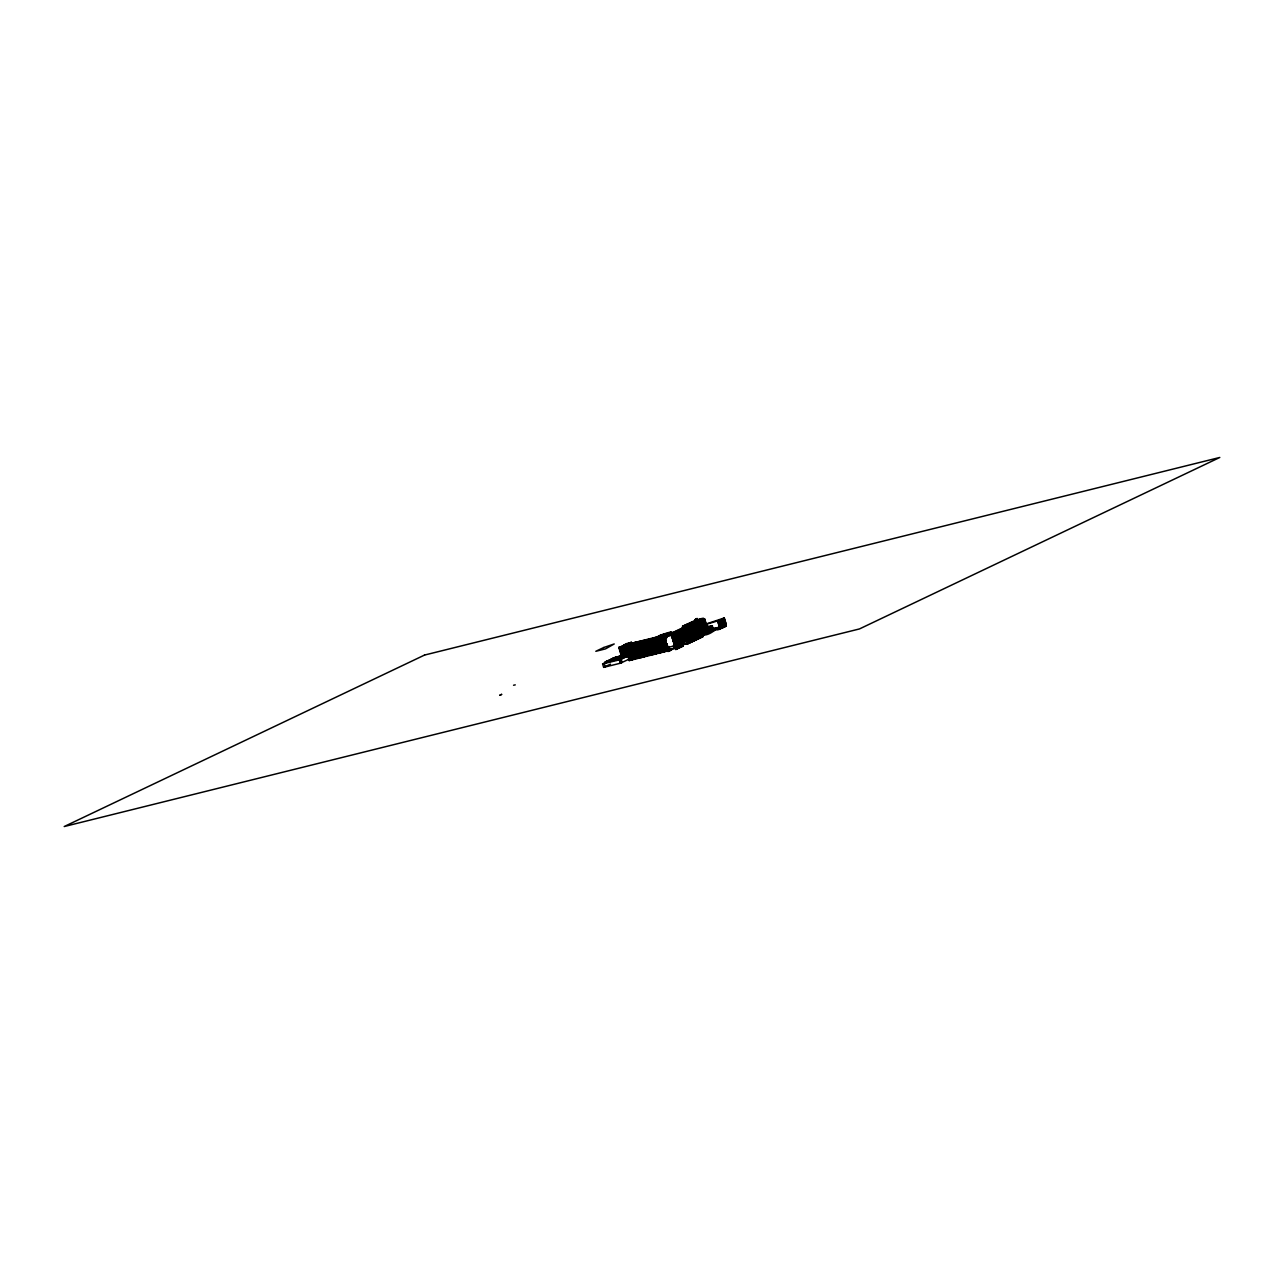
<?xml version="1.0" encoding="UTF-8"?>
<svg xmlns="http://www.w3.org/2000/svg" width="1284" height="1284" viewBox="0 0 1284 1284"><rect width="100%" height="100%" fill="white"/><g stroke="black" fill="none" stroke-linecap="round" stroke-linejoin="round"><path stroke-width="1.5" d="M695.286 619.867L696.458 618.952M695.816 620.349L696.538 618.792M696.313 619.305L695.222 619.835L695.88 622.724L698.336 622.002M671.243 634.119L675.865 649.511L682.863 646.285L683.425 644.68L668.017 650.378M683.361 629.898L687.422 644.022L702.733 636.832L703.311 635.227L701.786 635.387M695.35 619.642L697.292 618.471M683.81 626.399L684.5 627.651L683.971 625.581L685.399 625.244L685.993 626.897M684.918 625.356L685.736 625.26M685.463 625.436L687.55 624.505M686.603 625.388L688.93 623.446L690.15 626.239M688.288 624.168L689.331 623.671L687.742 623.703M688.385 624.538L688.609 624.152M698.753 622.146L697.854 620.397L696.57 620.814L697.164 622.901L696.57 621.616C715.894 614.25 689.299 620.958 689.428 624.04M689.331 624.313C690.278 621.729 691.274 627.796 690.294 623.96M690.262 622.804L696.907 621.36M695.559 622.002L689.219 624.586M690.776 623.88L689.251 624.698M692.991 622.997L694.034 622.499M694.708 621.857L695.784 621.536M694.772 622.146L695.816 621.649M670.425 634.248L690.551 624.746L683.65 626.175M685.014 625.645L684.42 625.372M685.8 624.843L687.646 624.891M686.892 624.329L693.825 622.949M686.828 625.003L696.377 621.312M690.294 622.917L689.331 623.045M693.938 622.114L692.862 622.499M723.325 619.113A36.899 3.274 -17 0 1 719.666 620.862L717.66 621.665L724.337 618.567L725.893 623.655L719.217 626.752L721.223 625.95A36.899 3.274 -17 0 0 724.882 624.217M722.876 627.25C709.731 631.279 723.614 629.995 721.062 626.608L726.166 624.184L724.272 617.973L705.911 624.056M725.492 624.425L724.946 626.191L724.497 624.971M725.027 626.464L726.15 625.581L723.983 626.993M714.594 630.38L714.193 628.502L714.674 630.364L725.958 625.95M724.272 617.973L723.149 618.567A36.883 2.664 -18.6 0 1 719.505 620.316L706.088 624.361M723.903 626.72L725.139 626.143M665.369 641.149L665.256 639.239M667.182 647.104L668.354 646.542M513.552 685.239L515.253 684.87M626.303 655.161L621.825 657.296L618.808 647.457L631.471 642.289L627.459 644.006L628.711 647.553L628.919 645.659L629.561 647.345L631.648 646.831M627.009 643.573L623.639 645.066L628.502 643.717L628.614 645.162M623.51 645.708L619.289 647.714L666.877 635.805L670.312 634.168L669.895 632.819M626.624 645.082L623.51 645.884L626.448 645.162M630.572 642.69L630.877 644.07L630.765 642.642M628.02 645.756L631.054 655.675M648.564 640.652L651.598 650.571M657.007 636.864L661.308 634.954L661.854 636.318M605.727 663.058L605.262 661.902L607.38 660.891L666.926 646.029M624.65 657.103L624.008 655.418L608.086 660.554L608.439 661.741L610.558 660.73M667.295 644.664L612.998 658.211L610.895 659.222L611.344 660.377M613.832 657.97L614.169 659.045L613.704 657.889L621.328 655.626M658.836 636.286L661.741 634.906M663.058 634.585L658.724 637.137M695.655 619.081L696.939 618.583L695.43 619.209M629.144 659.077L620.557 663.17L603.657 667.359L602.613 663.972L616.192 657.52M602.79 664.133L614.041 658.788M658.483 637.875L657.777 636.639L658.371 637.923M661.212 635.002L661.918 636.238M666.476 634.457C686.523 626.175 640.491 641.406 670.601 632.482M690.615 623.077L696.939 620.076M660.297 637.731L663.33 647.65M664.358 635.628L663.94 634.296L664.438 635.644M695.88 622.724C693.167 620.862 697.533 621.6 696.265 619.578M686.908 625.597L687.036 627.041M663.571 636.88L666.364 635.612L667.006 637.474M693.376 622.756L670.489 633.606L671.195 635.484M696.586 621.392L700.278 619.642L698.833 620.445M664.053 637.137L666.476 635.981M670.713 633.975L693.585 623.029L692.782 622.901M694.788 622.451L695.382 623.751M667.455 635.74L664.149 637.297M693.841 623.173L691.707 623.51M619.386 659.029L621.488 658.018L621.135 656.83L619.016 657.841L619.386 659.029L607.83 662.046L607.509 660.971L618.262 658.307L618.679 659.35L616.561 660.361L616.208 659.173L618.31 658.178L618.583 659.382M605.262 661.902L624.313 656.686M664.229 637.458L667.471 635.917M670.842 634.312L677.374 631.198M677.84 630.974L679.846 630.027M680.327 629.802L682.318 628.855L681.804 628.213M683.2 628.422L684.789 627.667L685.158 628.839M685.688 627.25L687.678 626.303M688.818 626.191L688.706 624.762L689.107 626.094M692.381 624.505L692.253 623.35M695.816 622.884L700.358 620.718L699.957 619.386L693.617 622.275M622.435 657.777L619.402 647.858L671.564 634.906L704.402 619.225L671.484 635.484L674.63 645.788L681.387 642.369M603.657 667.359L610.446 664.133M602.613 663.972L619.53 659.783L628.101 655.691M671.564 634.906L704.772 619.097L707.195 627.523M628.165 655.899L619.691 659.944L620.67 663.122M664.935 638.469L664.053 638.774M667.664 650.988L666.508 647.232L628.229 656.782L634.071 654.76L630.781 644.488M666.412 638.501L664.759 639.288L665.834 639.881L620.461 651.165M634.168 654.856L634.617 657.007L631.953 657.665L631.487 656.108L634.135 655.45M671.917 636.816L704.852 621.135M634.103 655.322L635.371 659.013M640.684 653.123L637.121 654.005L637.554 656.284L634.89 656.943M665.545 640.443L620.605 651.823M672.078 637.474L705.077 621.761L703.841 622.226L703.311 620.525M672.158 637.618L705.093 621.954M620.397 659.607L621.376 662.785L622.034 662.191M639.962 653.861L642.947 653.267M642.786 652.754L643.091 650.683M672.527 638.79L705.462 623.125M666.155 642.433L621.215 653.797M677.053 635.291L677.583 637.008L672.688 639.336L705.686 623.751L704.451 624.217L703.921 622.499M677.631 636.976L677.519 635.066M678.048 636.784L684.179 633.863M684.244 633.831L684.131 631.921M687.534 632.258L687.422 630.364M692.429 629.946L687.951 632.065M699.026 626.801L692.895 629.706M700.727 625.982L700.631 624.072M703.969 624.441L701.144 625.789M704.033 624.409L703.857 622.531M645.836 652.4L647.12 656.092M668.852 646.847L667.198 647.617L668.354 651.373L666.524 650.362L668.21 649.56L628.293 659.478L629.24 660.602L624.634 644.712M648.773 651.678L650.057 655.37M673.137 640.78L706.056 625.099M654.647 650.218L655.915 653.909M667.182 644.215L613.704 657.889M677.663 637.281L678.177 638.999L673.298 641.31L706.296 625.741M678.241 638.967L678.129 637.057M678.658 638.758L684.789 635.853M684.837 635.821L684.725 633.911M688.08 634.28L686.491 635.034L685.977 633.317M688.144 634.248L688.031 632.338M689.797 633.461L689.62 631.584M693.023 631.921L690.198 633.269L689.685 631.551M699.636 628.791L693.504 631.696M701.337 627.972L706.232 625.645M654.262 638.646L658.098 651.181L655.434 651.839M657.568 649.479L658.852 653.171M660.393 648.388L664.165 647.28L663.635 645.579L664.277 647.264L666.364 646.751M706.168 626.399L707.821 625.613M660.634 648.693L657.889 649.543M673.731 642.754L706.665 627.09M663.443 648.019L666.412 647.425M663.074 636.463L666.894 648.982L664.245 649.64L663.764 648.083M666.476 646.719L667.375 646.398M701.257 630.588L712.492 626.191L709.185 626.64L674.228 643.332M700.887 631.038L674.309 643.605M668.836 646.446L667.15 647.12M674.116 643.814L681.419 640.331M708.607 627.394L682.109 640.058L682.719 642.032L709.298 629.369L709.587 630.316L704.804 632.595L704.515 631.648M663.651 636.848L666.894 647.714L668.627 646.895M683.602 642.128L682.623 639.769L687.726 637.538L689.059 641.454M668.531 647.313L669.462 650.603M674.726 644.953L681.322 641.807L674.967 645.948M700.952 633.012L712.893 627.491L687.759 639.288M673.233 646.141L674.116 648.853M687.759 639.56L713.085 628.245M667.808 649.303L667.969 647.04L666.701 647.361M701.032 633.67L675.031 646.045L675.593 647.858L710.919 631.054L714.755 630.3M709.121 626.544L711.015 631.022M675.223 646.687L681.403 643.621M686.779 641.181L702.99 633.461L702.701 632.498M668.033 650.314L671.323 648.741L671.66 649.816L667.889 651.502M675.384 647.216L681.595 644.263M701.385 634.842L686.94 641.727L701.433 634.954M675.432 647.329L686.346 643.461M668.37 651.132L671.5 649.64M682.35 644.472L683.537 643.91M702.46 635.195L704.98 633.702M706.698 632.884L707.805 632.354M684.629 643.99L683.281 642.225M687.341 642.642L686.555 640.668M687.084 642.947L710.983 631.246L710.437 629.433M686.426 643.942L691.611 641.422L686.94 642.353M675.882 649.255L682.318 646.189M687.422 643.765L702.123 636.768L701.883 635.997M722.699 627.298L724.096 626.672M722.78 627.555L724.176 626.945L723.598 625.436M672.495 637.153L673.667 636.591M675.32 635.805L674.148 636.366L673.618 634.649M675.432 640.604L675.898 642.353L677.133 641.759L674.485 632.579L675.737 635.612L676.973 635.018L676.443 633.317M677.438 634.794L678.626 634.248L678.161 632.498M680.263 633.461L679.092 634.007L678.241 631.728M681.916 632.675L680.745 633.221L680.215 631.519M681.547 630.155L682.334 632.466L683.569 631.889M684.035 631.648L685.223 631.102M685.688 630.861L686.86 630.316M688.513 629.529L687.341 630.091L686.491 627.796M688.144 627.009L688.93 629.337L690.166 628.743M691.819 627.956L690.648 628.518L689.155 623.863M692.285 627.732L693.472 627.17M695.109 626.383L693.938 626.945L693.424 625.228M696.763 625.597L695.591 626.159L695.061 624.441M696.393 623.093L697.18 625.404L698.416 624.827M698.897 624.586L700.069 624.04M700.534 623.799L701.722 623.254M702.188 623.013L703.359 622.467M684.645 633.638L685.833 633.092M686.298 632.851L687.47 632.306M699.491 626.576L700.679 626.014M688.561 634.055L689.733 633.493M700.101 628.55L701.273 628.004M685.255 635.628L686.426 635.066M674.309 643.107L675.882 642.562L677.519 648.725M679.268 640.748L680.44 640.186M682.093 639.416L680.905 639.962L680.392 638.244M683.746 638.63L682.558 639.175L682.045 637.474M683.634 636.72L684.147 638.421L685.383 637.843M685.865 637.602L687.036 637.057M687.518 636.816L688.689 636.27M690.728 635.484L689.155 636.045L688.641 634.328M692.381 634.697L690.808 635.259L690.294 633.542M692.461 634.473L693.633 633.911M694.114 633.686L695.671 633.14L697.308 639.304M698.961 638.517L697.324 632.354L695.768 632.9L695.238 631.182M698.977 631.567L697.405 632.113L696.891 630.396M700.711 630.54L701.883 629.995M703.536 629.208L702.364 629.754L701.834 628.053M705.189 628.422L704.017 628.967L703.488 627.266M705.077 626.512L705.59 628.213L706.842 627.635M686.394 640.7L688.706 639.689L687.742 637.346L685.528 637.891M681.274 643.123L683.987 641.904L684.565 644.247L683.73 642.032M701.369 630.909L700.374 631.134L712.492 626.191M701.915 632.739L712.893 627.491M700.775 631.07L700.181 628.823M695.687 620.782C697.549 618.599 700.759 621.857 697.469 621.97M711.4 631.134L710.293 627.764M704.146 634.232L703.937 633.301M702.171 635.291L702.974 635.066M726.15 625.581L723.582 626.544M723.486 626.592L726.23 625.854M723.036 627.009L726.038 626.223M696.393 620.236L695.414 621.119L696.57 620.814M699.812 620.108L697.356 621.151M704.772 619.097L693.906 622.002L694.307 623.607L691.257 624.361M698.881 620.991L702.637 620.06M702.91 620.124L702.797 618.695M685.752 624.746L695.398 622.291M701.417 620.846L701.289 619.402L702.123 623.045M703.151 620.493L706.794 633.237M692.204 623.96L682.398 626.255L692.028 623.799M701.497 621.263L705.141 634.023M698.207 622.836L700.871 633.044M695.495 623.703L694.885 622.403M687.47 624.65L688.08 625.95M693.408 624.65L693.296 623.205M696.554 623.623L698.657 631.648M694.034 633.911L691.594 625.982M689.957 626.769L692.044 634.778M688.304 627.555L690.407 635.564M686.651 628.341L689.636 638.437M631.503 642.401L626.801 643.573M684.998 629.128L687.438 637.057M662.416 635.066L663.314 638.967M628.967 643.91L670.585 633.606M681.708 630.685L683.794 638.71M631.07 643.83L665.048 635.387M667.712 634.858L670.649 634.135M659.462 637.137L632.338 643.075M661.661 636.415L664.598 635.676M669.847 634.553L670.794 634.135M678.401 632.258L682.863 646.285M618.808 647.457L666.364 635.612M619.498 648.003L671.58 635.275M671.805 635.403L704.804 619.707L707.468 629.898M619.867 649.174L664.502 638.084M704.13 628.261L707.323 627.475M620.028 649.72L623.575 648.837M625.902 648.26L628.711 647.553M631.76 646.799L631.856 644.937M634.521 643.332L635.436 645.884L638.26 645.178M640.572 644.616L640.379 641.872L641.294 644.424L643.396 643.91M647.056 642.995L644.231 643.701L643.605 642.016M649.367 642.417L652.192 641.727M652.304 641.695L652.4 639.833L653.042 641.502L655.129 640.989M663.94 638.806L661.838 639.32L661.324 637.618L661.725 639.352L658.178 640.234L657.649 638.517M619.995 649.832L664.743 638.902L666.011 640.427M713.101 628.775L714.193 628.502M620.718 651.967L665.353 640.876L665.834 642.032M695.768 633.397L696.233 635.307M699.379 633.189L700.261 636.11M697.726 633.975L698.624 636.896M621.071 653.139L665.722 642.048M699.7 633.927L699.941 636.27M694.419 635.548L694.516 636.334M621.328 653.957L665.963 642.867M685.833 638.004L687.726 637.538M692.879 636.318L693.665 639.255M694.596 636.094L693.585 631.969M691.129 637.121L692.028 640.042M683.987 639.207L684.388 641.262L683.89 638.983M689.572 637.875L690.712 642.449M621.681 655.129L667.054 643.862M680.424 640.315L683.152 639.592L683.521 641.663M679.188 640.989L676.203 631.76M686.266 639.448L687.133 642.369M685.897 639.994L688.561 639.576M610.317 659.639L621.071 656.975M679.669 642.594L680.472 645.531M702.733 636.832L699.78 629.032M681.162 642.433L683.618 641.936L684.356 644.07M678.016 643.38L678.819 646.317M679.75 643.156L678.899 641.535M634.184 654.728L634.28 652.866L634.922 654.551L637.008 654.038M645.932 651.823L649.479 650.94M651.791 650.362L657.552 648.934M676.283 644.183L677.166 647.104M605.39 661.982L621.488 658.018M628.117 656.397L666.444 646.831M686.779 641.856L691.274 640.78M686.828 642.032L691.37 641.101M631.198 656.188L628.55 656.846L629.032 658.403L631.68 657.729M634.424 655.386L637.169 654.519L638.308 658.275M637.346 654.647L640.01 653.989M645.868 652.529L643.22 653.187L643.701 654.744L646.35 654.086L642.53 641.567M646.157 652.465L648.805 651.807M651.742 651.084L649.094 651.742L649.576 653.299L652.224 652.625M654.679 650.346L652.031 651.004L652.497 652.561L655.161 651.903L651.389 639.143M654.968 650.282L657.617 649.624M663.491 648.163L660.827 648.821L661.308 650.378L663.956 649.72M674.79 645.515L712.829 628.069M666.894 647.714L674.951 645.692L671.596 633.959L672.014 635.098M691.627 641.486L688.529 642.257L687.486 643.974M681.772 644.247L686.523 643.91L681.932 644.905M681.884 644.616L686.41 643.669M637.827 656.204L640.475 655.546M643.412 654.824L640.764 655.482L640.283 653.925M646.638 654.021L649.287 653.363L645.515 640.604M658.371 651.1L661.019 650.442M667.182 648.918L668.45 648.597L668.081 647.024M629.176 659.398L668.065 649.816L668.691 650.972L668.515 650.153M670.152 649.303L669.863 650.41M666.524 650.362L676.909 647.794L675.865 649.511M632.242 659.559L629.337 659.43M635.452 658.756L637.859 657.312M638.389 658.034L641.037 657.376M643.974 656.638L641.085 656.525M647.184 655.851L649.608 654.407M652.786 654.455L649.881 654.326M655.996 653.652L658.403 652.208M658.933 652.93L661.581 652.272M664.518 651.534L661.629 651.421M667.728 650.747L668.996 650.426M629.24 660.602L670.826 650.202M625.789 648.292L623.687 648.805L623.061 647.12M634.585 646.093L632.498 646.622L631.969 644.905M658.066 640.267L655.98 640.78L655.338 639.095M623.462 651.004L621.36 651.518L620.846 649.8M626.383 650.266L624.297 650.779L623.655 649.11M632.258 648.821L630.171 649.335L629.642 647.617L630.059 649.351M635.195 648.083L633.108 648.597L632.579 646.895M643.99 645.9L641.904 646.414L641.39 644.696M646.927 645.162L644.841 645.675L644.199 644.006M650.073 642.546L650.603 644.247L652.802 643.701M655.739 642.979L653.652 643.493L653.123 641.791L653.54 643.525M658.676 642.257L656.573 642.77L655.947 641.085M664.534 640.796L662.448 641.31L661.934 639.592L662.335 641.342M621.328 651.823L621.857 653.524L624.056 652.978M626.993 652.256L624.907 652.77L624.265 651.084M632.868 650.795L630.781 651.309L630.251 649.608L630.669 651.341M635.805 650.073L633.702 650.587L633.189 648.869L633.59 650.619M638.742 649.335L636.639 649.848L636.013 648.179M644.6 647.874L642.514 648.404L641.984 646.687M647.537 647.152L645.451 647.666L644.809 645.98M650.683 644.52L651.213 646.237L653.412 645.692M654.246 645.483L653.733 643.765L654.134 645.499L656.349 644.969M659.286 644.231L657.183 644.745L656.557 643.059M665.144 642.77L663.058 643.284L662.528 641.583L662.945 643.316M651.293 646.51L651.807 648.227L654.021 647.682M654.856 647.457L654.342 645.756L654.744 647.489L656.943 646.943M659.88 646.221L657.793 646.735L657.151 645.049M665.754 644.761L663.668 645.274L663.138 643.557L663.555 645.306M667.215 644.391L666.316 644.038M621.938 653.797L622.467 655.514L624.666 654.968M627.603 654.246L625.517 654.76L624.875 653.074M631.375 653.299L630.861 651.582L631.263 653.331L633.477 652.786M636.415 652.047L634.312 652.561L633.798 650.86L634.2 652.593M645.21 649.864L643.123 650.378L642.594 648.677M648.147 649.142L646.061 649.656L645.419 647.971M628.213 656.22L626.127 656.734L625.485 655.065M642.883 652.577L640.796 653.091L640.154 651.405M645.82 651.855L643.733 652.368L643.204 650.651M651.694 650.394L649.592 650.908L648.966 649.222M660.49 648.211L658.403 648.725L657.761 647.04M704.964 627.523L712.347 625.709L699.058 631.327L698.544 629.609M710.148 629.577L719.554 627.346M714.032 628.582L721.399 626.544A36.899 3.274 -17 0 0 725.059 624.81M697.18 621.44L696.345 621.199M693.312 622.034L690.712 622.596M694.339 622.178L695.158 622.323M689.556 622.965L690.134 623.591M685.961 624.554L686.763 624.698M703.407 634.553L703.231 635.147C731.399 618.647 699.587 644.793 702.155 630.46M691.739 622.74L692.558 624.457M687.149 624.297L687.967 625.998M682.767 639.881L683.618 641.936M686.812 640.539L687.614 642.514M725.412 624.473L725.797 625.725M722.988 619.193L724.561 624.297M724.641 624.891L725.123 626.736M721.929 619.739L723.486 624.843M723.518 625.468L724.064 627.266M720.709 620.316L722.266 625.42M722.411 625.998L722.956 627.523L721.512 628.454M722.314 626.046L722.876 627.844M719.345 620.942L720.902 626.03M720.838 626.704L721.223 627.956M717.981 621.584L719.538 626.688M717.644 621.119L719.987 629.112M712.909 628.823L713.583 630.38M711.817 629.096L712.299 630.701L711.625 629.144M709.314 629.112L710.1 631.664M708.543 626.929L709.121 629.112M709.266 630.685L709.603 631.744M707.885 627.748L708.351 629.481M708.591 629.706L708.816 630.685M707.115 628.117L708.447 632.45M704.146 620.124L704.595 621.873M704.739 622.114L705.205 623.863M705.349 624.104L705.815 625.838M705.959 626.078L706.425 627.828M706.938 630.492L707.227 631.455M703.728 620.332L704.194 622.066M704.338 622.307L704.788 624.056M704.948 624.297L705.398 626.03M705.542 626.287L706.007 628.02M706.232 628.534L706.698 630.267M706.874 630.524L707.163 631.471M704.531 624.489L705.06 626.207L704.467 624.522M705.141 626.48L705.654 628.181M702.605 618.744L703.776 622.259M705.301 628.967L705.831 630.685M702.492 620.91L702.958 622.66M703.102 622.901L703.552 624.65M703.696 624.891L704.162 626.624M704.306 626.865L704.772 628.614M705.285 631.279L705.51 632.258M702.075 621.119L702.541 622.852M702.685 623.093L703.151 624.843M703.295 625.083L703.744 626.817M703.905 627.057L704.354 628.807M704.579 629.304L705.044 631.054M701.594 620.798L701.754 618.936L699.17 619.851M702.268 623.286L702.733 625.035M702.878 625.276L703.343 627.009M700.839 621.697L701.305 623.446M701.449 623.687L701.915 625.436M702.059 625.677L702.509 627.411M702.653 627.651L703.118 629.401M702.252 627.844L702.765 629.561L702.188 627.876M702.942 630.091L703.455 631.808L702.878 630.123M699.523 619.819L700.117 621.504L699.523 620.204M700.021 622.098L700.47 623.831M701.224 626.062L701.69 627.796M703.552 633.493L703.728 634.296M699.684 621.52L702.525 632.258M703.102 633.702L703.536 635.163M699.716 624.201L699.186 622.483L699.652 624.233M700.326 626.191L699.796 624.473L700.261 626.207M700.936 628.165L700.406 626.448L700.871 628.197M701.016 628.438L701.529 630.155M698.143 620.06L698.64 621.681M700.952 628.47L701.465 630.187M698.047 620.525L698.64 622.194M698.785 622.676L699.234 624.425M699.379 624.666L699.844 626.415M699.989 626.656L700.454 628.39M700.599 628.63L702.22 633.831M698.031 622.307L698.833 624.618M698.977 624.859L699.09 626.769L698.56 625.051M699.587 626.849L699.684 628.759L699.17 627.041M697.95 623.077L698.48 624.778M700.952 633.269L701.594 635.484M697.533 623.27L697.998 625.019M698.143 625.26L698.608 626.993M698.753 627.234L699.218 628.983M699.363 629.224L699.828 630.974M700.615 633.429L701.257 635.644M701.562 636.142L701.722 636.96M697.132 623.462L697.581 625.212M697.742 625.452L698.191 627.186M698.336 627.443L698.801 629.176M698.945 629.417L699.411 631.166M699.636 631.664L700.101 633.413M696.714 623.655L697.244 625.372M697.324 625.645L697.854 627.362L697.26 625.677M697.934 627.635L698.448 629.337L697.87 627.667M700.101 634.103L700.599 635.965M700.775 636.511L700.952 637.329M698.48 629.642L700.615 637.731M698.705 632.113L699.234 633.831M695.896 624.056L696.345 625.806M696.49 626.046L696.955 627.78M697.1 628.02L697.565 629.77M697.71 630.011L698.175 631.76M699.122 634.569L699.603 636.431M699.908 636.928L700.085 637.747M698.785 634.729L699.282 636.591M699.507 637.121L699.684 637.923M695.479 624.249L695.944 625.998M696.088 626.239L696.554 627.972M696.698 628.213L697.148 629.962M697.292 630.203L697.758 631.953M697.982 632.45L698.448 634.2M695.671 626.432L696.137 628.181M696.281 628.422L696.747 630.155M698.464 634.89L698.945 636.752M699.122 637.297L699.298 638.116M694.74 623.88L697.003 632.434M697.726 635.243L698.287 637.057M698.496 638.501L698.255 637.715L698.432 638.533M694.243 624.843L694.708 626.592M694.853 626.833L695.302 628.566M695.447 628.807L695.912 630.556M696.056 630.797L696.522 632.531M697.469 635.355L697.966 637.217M693.825 625.035L694.355 626.752L693.761 625.067M697.132 635.516L697.629 637.378M697.87 637.907L698.047 638.71M693.103 623.254L693.601 624.602M696.811 635.676L697.372 637.506L696.747 635.708M694.018 627.218L694.483 628.951M694.628 629.208L695.093 630.942M697.469 638.084L697.645 638.902M693.087 624.666L695.35 633.221M696.008 635.628L696.634 637.843M692.59 625.629L693.119 627.346M693.729 629.321L693.199 627.603L693.665 629.353M696.602 638.501L696.779 639.32M692.525 625.661L693.055 627.362M692.172 625.822L692.638 627.571M692.782 627.812L693.248 629.545M693.392 629.786L693.858 631.535M694.002 631.776L694.467 633.526M694.692 634.023L695.142 635.773M695.495 636.302L695.976 638.164M696.217 638.694L696.393 639.496M691.322 624.104L691.819 625.452M695.158 636.463L695.655 638.308M691.225 624.152L692.22 627.764M692.381 628.004L692.493 629.914L691.964 628.197M692.975 629.995L693.087 631.889L692.574 630.187M694.821 636.623L695.382 638.437M691.354 626.207L691.883 627.924M693.183 632.161L693.697 633.879M693.906 634.392L695.671 640.09L695.286 639.127M694.355 636.415L694.997 638.63M690.936 626.415L691.402 628.149M691.546 628.39L692.012 630.139M692.156 630.38L692.622 632.129M692.766 632.37L693.216 634.103M694.163 636.928L694.66 638.79M694.949 639.288L695.125 640.106M690.535 626.608L690.985 628.357M691.129 628.598L691.594 630.332M691.739 630.572L692.204 632.322M692.349 632.563L692.814 634.296M693.039 634.81L693.504 636.559M693.504 637.249L694.002 639.095M694.179 639.657L694.355 640.475M690.728 628.791L691.177 630.524M691.338 630.765L691.787 632.514M691.932 632.755L694.018 640.876M692.108 635.259L692.622 636.976M692.702 637.201L693.344 639.416M688.352 624.441L688.994 626.143M689.299 627.202L689.749 628.935M689.893 629.176L690.359 630.926M690.503 631.166L690.969 632.916M691.113 633.156L691.578 634.89M692.525 637.715L693.007 639.576M693.312 640.074L693.472 640.893M692.188 637.875L692.686 639.737M692.911 640.251L693.087 641.069M688.882 627.394L689.347 629.128M689.492 629.369L689.941 631.118M690.086 631.359L690.551 633.108M690.696 633.349L691.161 635.082M691.386 635.596L691.851 637.346M688.465 627.587L688.994 629.304M689.075 629.577L689.604 631.279L689.01 629.609M691.851 638.036L692.349 639.881M692.525 640.443L692.702 641.262M690.23 633.574L692.365 641.663M687.325 626.464L687.63 627.667M691.129 638.373L691.691 640.202M686.731 625.645L687.213 626.993M687.646 627.988L688.096 629.722M688.256 629.962L688.706 631.712M688.85 631.953L689.315 633.702M689.46 633.927L689.925 635.676M690.872 638.501L691.354 640.363M688.962 633.863L688.449 632.145L688.898 633.895M689.043 634.135L689.572 635.837L688.994 634.168M690.262 638.1L689.733 636.382L690.198 638.116M690.535 638.662L691.033 640.507M691.097 640.78L691.434 641.856M690.872 641.23L691.049 642.032M685.688 625.501L686.186 626.849M689.396 638.774L690.567 642.273M687.117 632.466L686.603 630.749L687.052 632.498M687.726 634.457L687.213 632.739L687.662 634.473M689.219 639.288L689.781 641.117L689.155 639.32M690.006 641.647L690.182 642.449M685.576 628.967L686.041 630.701M686.186 630.942L686.651 632.691M686.796 632.932L687.261 634.681M687.405 634.922L687.855 636.655M688.096 637.169L688.545 638.902M688.882 639.448L689.797 642.642M689.46 642.786L689.235 642.016L689.396 642.819M684.837 628.582L685.624 630.893M685.768 631.15L685.881 633.044L685.367 631.343M686.378 633.124L686.844 634.874M686.988 635.115L687.518 637.329M688.224 639.753L688.786 641.583M683.907 626.351L684.741 629.048M684.757 629.353L685.287 631.07M686.571 635.307L687.101 637.024M687.309 637.538L689.059 643.236M687.181 637.41L688.385 641.775M684.34 629.545L684.805 631.295M684.95 631.535L685.415 633.285M685.56 633.526L686.009 635.259M686.17 635.5L686.619 637.249M687.566 640.074L688.063 641.92M688.352 642.433L688.529 643.236M687.791 642.048L687.245 640.234L688.144 643.428L687.967 642.61M683.923 629.754L684.388 631.487M684.533 631.728L684.998 633.477M685.142 633.718L685.608 635.452M685.752 635.708L686.218 637.442M687.004 640.042L686.314 638.068L687.759 643.605M683.184 629.369L683.971 631.68M685.335 635.901L685.881 638.164M685.495 638.389L686.138 640.443M682.687 630.332L683.152 632.081M683.297 632.322L683.762 634.071M683.907 634.312L684.372 636.045M684.516 636.286L684.966 638.036M681.964 629.016L682.269 630.219M682.286 630.54L682.735 632.274M682.895 632.514L683.345 634.264M683.489 634.505L683.955 636.238M684.099 636.479L684.565 638.228M681.563 629.208L681.916 630.38M681.868 630.733L682.398 632.434M682.478 632.707L682.992 634.424L682.414 632.739M683.088 634.697L683.602 636.415L683.024 634.729M683.682 636.687L684.212 638.389M681.05 631.118L681.499 632.868M681.644 633.108L682.109 634.858M682.253 635.082L682.719 636.832M682.863 637.073L683.329 638.822M680.632 631.311L681.162 633.028L680.568 631.343M681.242 633.301L681.756 635.018L681.178 633.333M681.852 635.291L682.366 636.992L681.788 635.323M682.446 637.265L682.976 638.983L682.382 637.297M683.072 639.544L683.714 641.615M680.825 633.493L681.29 635.243M681.435 635.484L681.9 637.217M679.493 630.187L682.157 639.496M682.237 639.769L682.911 641.984M679.076 630.396L679.38 631.6M680.6 635.869L681.13 637.586L680.536 635.901M681.21 637.859L681.74 639.576L681.146 637.891M678.979 632.097L679.445 633.847M679.589 634.087L680.055 635.837M680.199 636.078L680.648 637.811M680.809 638.052L681.258 639.801M682.43 643.541L682.831 644.68M679.172 634.28L679.637 636.029M679.782 636.27L680.247 638.004M678.771 634.473L679.284 636.19M679.364 636.463L679.894 638.18M679.974 638.453L682.462 646.366M677.743 632.691L678.209 634.44M678.353 634.681L678.803 636.415M678.963 636.655L679.413 638.405M679.557 638.646L680.022 640.395M680.825 642.851L681.467 645.066M681.756 645.563L681.932 646.382M677.021 631.375L677.374 632.547L676.957 631.407M680.632 643.364L681.194 645.194L680.568 643.396M677.326 632.884L677.792 634.633M677.936 634.874L678.401 636.607M678.546 636.864L679.011 638.597M679.156 638.838L679.605 640.588M679.846 641.085L680.295 642.835M681.371 645.756L681.547 646.558M676.604 631.567L676.909 632.771M680.311 643.525L680.809 645.387M680.985 645.932L681.146 646.751M676.588 632.514L677.374 634.826M678.738 639.031L680.809 647.152M678.257 639.255L678.787 640.973L677.615 641.535L677.085 639.817L677.278 642.112L679.172 647.938M679.509 643.477L680.135 645.692M676.09 633.477L676.556 635.227M676.7 635.468L677.166 637.201M677.31 637.442L677.775 639.191M677.92 639.432L678.369 641.181M679.316 643.99L679.814 645.852M680.103 646.35L680.279 647.168M675.689 633.67L676.138 635.419M676.283 635.66L676.748 637.394M676.893 637.634L677.358 639.384M677.503 639.625L677.968 641.374M678.193 641.872L678.658 643.621M675.272 633.863L675.785 635.58M675.882 635.853L676.395 637.57L675.817 635.885M678.658 644.311L679.156 646.173M679.332 646.719L679.509 647.537M674.132 632.739L674.421 633.943M677.936 644.664L678.498 646.478M674.437 634.264L674.903 636.013M675.047 636.254L675.512 637.987M675.657 638.228L676.122 639.978M676.267 640.218L676.732 641.952M677.663 644.777L678.161 646.638M673.715 632.948L674.02 634.152M674.036 634.457L674.549 636.174L673.972 634.489M674.646 636.447L675.159 638.148L674.582 636.479M675.24 638.421L675.769 640.138L675.175 638.453M675.849 640.411L676.379 642.128L675.785 640.443M677.069 644.375L676.54 642.658L677.005 644.408M677.342 644.937L677.84 646.799M678.064 647.329L678.241 648.131M677.005 645.098L677.567 646.927L676.941 645.13M674.228 636.639L674.694 638.373M674.838 638.63L675.288 640.363M677.679 647.505L677.856 648.324M673.298 634.087L675.544 642.642M673.394 637.024L673.923 638.742L673.33 637.057M674.004 639.015L674.533 640.732L673.939 639.047M674.614 641.005L675.143 642.722L674.549 641.037M676.026 645.563L676.572 647.393L675.962 645.595M676.812 647.922L676.989 648.741M672.383 635.243L672.848 636.992M672.993 637.233L673.442 638.967M673.602 639.207L674.052 640.957M674.196 641.197L674.662 642.931M674.886 643.444L675.352 645.194M675.689 645.724L676.187 647.585M676.411 648.099L676.588 648.918M675.207 645.515L675.849 647.73M667.022 634.986L666.621 633.638L661.437 635.532L664.374 634.264M666.637 634.36L666.877 635.805M670.553 649.19L670.729 650.009M665.995 635.74L666.589 637.683M670.264 649.19L670.585 650.266M670.168 649.367L670.344 650.186M665.882 636.671L666.171 637.875M669.67 649.527L670.007 650.587M665.465 636.864L665.77 638.068M664.984 636.703L665.353 637.875M664.871 636.736L665.24 637.907M668.9 649.977L669.076 650.779M664.149 636.912L664.614 638.052M666.573 644.841L667.086 646.558M663.94 636.768L667.182 647.232M663.186 635.275L663.587 636.623M667.215 650.025L667.455 650.811L664.566 650.683M662.223 635.115L662.721 636.463M663.282 639.255L663.908 640.941M663.892 641.246L664.518 642.931M664.486 643.236L665.128 644.921M665.096 645.21L665.738 646.895M662.046 637.426L662.576 639.143M662.656 639.416L663.186 641.133M663.266 641.406L663.796 643.107M663.876 643.38L664.39 645.098M664.486 645.37L665 647.088M661.934 637.458L662.464 639.175M662.544 639.448L663.074 641.149M663.154 641.422L663.684 643.14M663.764 643.412L664.277 645.13M664.374 645.403L664.887 647.104M665.032 647.778L665.626 649.303M660.136 637.185L661.003 639.544M661.083 639.801L661.613 641.519L659.511 642.032L658.885 640.347M661.693 641.791L662.207 643.509L660.12 644.022L659.478 642.337M662.287 643.782L662.817 645.483L660.73 646.013L660.088 644.327M662.897 645.756L664.727 651.71M659.735 638.004L660.377 639.689M660.345 639.994L660.987 641.679M660.955 641.968L661.581 643.653M661.565 643.958L662.191 645.643M662.159 645.948L662.801 647.634M659.013 638.18L659.639 639.865M659.607 640.17L660.249 641.856M660.217 642.161L660.859 643.846M660.827 644.135L661.469 645.82M661.437 646.125L662.062 647.81M662.095 648.5L662.688 650.025M658.275 638.373L658.901 640.058M660.698 646.301L661.34 647.987M658.259 640.507L658.788 642.225M658.869 642.498L659.382 644.199M659.478 644.472L659.992 646.189M660.072 646.462L660.602 648.179M657.199 637.923L661.79 652.449M656.91 638.71L657.44 640.427M657.52 640.684L658.05 642.401M658.13 642.674L658.66 644.391M659.254 646.366L658.74 644.664L659.141 646.398M659.864 648.356L659.35 646.638L659.751 648.388M656.525 637.859L657.328 640.443M657.408 640.716L657.938 642.433M658.018 642.706L658.548 644.424M655.819 637.249L656.702 640.604M656.67 640.893L657.312 642.578M657.28 642.883L657.922 644.568M657.889 644.873L658.532 646.558M658.499 646.847L659.141 648.532M655.787 638.052L656.14 639.223M653.861 639.464L654.503 641.149M654.471 641.454L655.113 643.14M655.081 643.428L655.723 645.114M655.691 645.419L656.333 647.104M656.301 647.393L656.927 649.094M653.765 641.326L653.251 639.625L653.652 641.358M654.375 643.316L653.861 641.599L654.262 643.348M654.984 645.306L654.455 643.589L654.872 645.322M655.594 647.28L655.065 645.563L655.482 647.313M656.204 649.271L655.675 647.553L656.092 649.303M656.236 649.961L656.814 651.486M654.936 647.73L655.466 649.447L654.824 647.762M655.466 652.946L655.707 653.733L652.818 653.604M650.651 639.32L651.566 641.872M651.534 642.177L652.176 643.862M652.144 644.167L652.786 645.852M652.754 646.141L653.396 647.826M653.363 648.131L653.989 649.816M650.025 639.48L650.844 642.064M650.811 642.353L651.437 644.038M651.421 644.343L652.047 646.029M652.015 646.333L652.657 648.019M652.625 648.308L653.267 649.993M653.299 650.699L653.893 652.224M649.576 640.523L650.105 642.241L649.463 640.556M650.186 642.514L650.715 644.231M650.795 644.504L651.325 646.205M651.405 646.478L651.919 648.195M652.015 648.468L652.529 650.169L651.903 648.5M653.749 654.214L653.508 653.428L653.636 654.246M648.388 640.106L649.255 642.449L647.168 642.963L646.253 640.427M649.335 642.722L649.864 644.44L647.778 644.953L647.136 643.268M649.945 644.712L650.474 646.43L648.388 646.943L647.746 645.258M650.555 646.687L651.084 648.404L648.982 648.918L648.356 647.232M651.165 648.677L652.978 654.631M648.115 640.893L648.629 642.61L648.003 640.925M648.725 642.883L649.239 644.6L648.613 642.899M649.319 644.857L649.848 646.574L649.206 644.889M649.929 646.847L650.458 648.564L649.816 646.879M650.539 648.837L651.068 650.539L650.426 648.853M647.264 641.101L647.906 642.786M647.874 643.091L648.516 644.777M648.484 645.066L649.11 646.751M649.094 647.056L649.72 648.741M649.688 649.046L650.33 650.731M650.956 652.946L650.474 651.389L650.844 652.978M644.905 640.748L645.708 643.332L645.066 641.647M645.788 643.605L646.301 645.322L645.675 643.637M646.398 645.595L646.911 647.313M646.992 647.569L647.521 649.287M647.601 649.56L648.131 651.277M646.285 645.627L646.799 647.329M646.879 647.601L647.409 649.319M647.489 649.592L648.019 651.309M644.969 643.525L644.44 641.807L644.857 643.541M645.579 645.499L645.049 643.782L645.467 645.531M646.189 647.489L645.659 645.772L646.061 647.521M646.783 649.463L646.269 647.762L646.671 649.495M647.393 651.453L646.863 649.736L647.28 651.486M647.537 652.128L648.019 653.684M647.425 652.144L647.906 653.7M646.029 649.945L646.654 651.63M646.671 655.129L646.911 655.915L644.022 655.787M642.128 642.385L642.77 644.07M642.738 644.359L643.38 646.045M643.348 646.35L643.974 648.035M643.942 648.34L644.584 650.025M644.552 650.314L645.194 651.999M641.133 640.893L641.92 644.279L641.502 642.53M642.112 644.52L642.642 646.237L642 644.552M642.722 646.51L643.252 648.211L642.61 646.526M643.332 648.484L643.846 650.202L643.22 648.516M643.942 650.474L644.456 652.192L643.83 650.506M644.488 652.882L645.082 654.407M641.278 644.728L641.791 646.446M641.872 646.719L642.401 648.42M642.481 648.693L643.011 650.41M639.769 642.032L642.963 652.673M639.592 642.305L640.459 644.648L638.373 645.162L637.731 643.477M640.539 644.905L641.069 646.622L638.967 647.136L638.341 645.451M641.149 646.895L641.663 648.613L639.576 649.126L638.951 647.441M641.759 648.885L642.273 650.603L640.186 651.116L639.544 649.431M642.353 650.86L644.183 656.83M639.191 643.107L639.833 644.793M639.801 645.098L640.443 646.783M640.411 647.072L641.037 648.757M641.021 649.062L641.647 650.747M641.615 651.052L642.257 652.737M638.469 643.284L639.095 644.969M639.063 645.274L639.705 646.959M639.673 647.264L640.315 648.95M640.283 649.239L640.925 650.924M640.893 651.229L641.519 652.914M641.551 653.604L642.144 655.129M637.105 643.621L637.634 645.338M637.715 645.611L638.244 647.329L636.045 647.874L635.403 646.189M638.325 647.601L638.854 649.303M638.934 649.576L639.448 651.293L637.249 651.839L636.607 650.153M639.544 651.566L640.058 653.283M636.655 643.027L641.246 657.552M636.366 643.814L636.896 645.531M636.976 645.788L637.506 647.505M637.586 647.778L638.116 649.495M638.196 649.768L638.71 651.486M638.806 651.742L639.32 653.46M635.981 642.963L636.784 645.547M636.864 645.82L637.394 647.537M637.474 647.81L638.004 649.527M638.084 649.784L638.597 651.502M638.694 651.774L639.207 653.492M635.275 642.353L636.158 645.708M636.142 646.013L636.768 647.682M636.736 647.987L637.378 649.672M637.346 649.977L637.987 651.662M637.955 651.951L638.597 653.636M638.742 654.31L639.207 655.867L638.63 654.342M635.243 643.156L635.612 644.327M637.217 652.144L637.859 653.829M637.105 654.134L633.718 643.749M633.333 644.568L633.959 646.253M633.927 646.558L634.569 648.243M634.537 648.532L635.179 650.218M635.147 650.523L635.789 652.208M635.757 652.513L636.382 654.198M632.707 644.728L633.237 646.43L632.595 644.745M633.317 646.703L633.831 648.42L633.205 646.735M633.911 648.693L634.44 650.41L633.798 648.725M634.521 650.667L635.05 652.384L634.408 650.699M635.131 652.657L635.66 654.375L635.018 652.689M635.692 655.065L636.27 656.589M632.466 646.911L632.996 648.629M634.938 658.05L635.163 658.836L632.274 658.708M629.834 642.867L630.235 644.215M630.396 645.29L631.022 646.976M630.99 647.28L631.632 648.966M631.6 649.271L632.242 650.956M632.209 651.245L632.851 652.93M632.819 653.235L633.461 654.92M629.658 645.483L630.3 647.168M630.267 647.457L630.893 649.142M630.877 649.447L631.503 651.132M631.471 651.437L632.113 653.123M632.081 653.412L632.723 655.097M632.755 655.803L633.349 657.328M628.309 643.765L628.807 645.114M628.807 647.826L629.321 649.543L627.234 650.057L626.592 648.372M629.401 649.816L629.93 651.534L627.844 652.047L627.202 650.362M630.011 651.791L630.54 653.508L628.454 654.021L627.812 652.336M630.621 653.781L632.434 659.735M628.085 647.714L627.571 645.996L627.972 647.746M628.695 649.704L628.181 647.987L628.582 649.72M629.304 651.678L628.775 649.961L629.192 651.71M629.914 653.668L629.385 651.951L629.802 653.7M629.995 653.941L630.524 655.643M629.882 653.957L630.412 655.675M626.72 646.205L627.362 647.89M627.33 648.195L627.972 649.881M627.94 650.169L628.566 651.855M628.55 652.16L629.176 653.845M629.144 654.15L629.786 655.835M629.93 656.493L630.412 658.05L629.818 656.525M625.709 645.531L626.624 648.067M628.422 654.326L629.048 656.012M624.361 645.852L625.164 648.436M625.244 648.709L625.757 650.426L625.131 648.741M626.448 652.673L626.977 654.391L626.335 652.705M627.057 654.663L627.587 656.381L626.945 654.696M624.249 645.884L625.051 648.468M623.896 646.911L624.425 648.629L623.783 646.943M624.505 648.902L625.035 650.603L624.393 648.918M625.115 650.876L625.645 652.593L625.003 650.908M625.725 652.866L626.239 654.583L625.613 652.898M626.335 654.84L626.849 656.557L626.223 654.872M625.356 657.039L621.986 646.671M624.65 655.161L625.003 656.349M621.584 647.489L622.226 649.174M622.194 649.463L622.836 651.149M622.804 651.453L623.43 653.139M623.414 653.444L624.04 655.129M623.88 655.626L624.217 656.702M621.488 649.351L620.974 647.634L621.376 649.383M622.098 651.341L621.568 649.624L621.986 651.357M622.708 653.315L622.178 651.614L622.596 653.347M623.318 655.305L622.788 653.588L623.205 655.338M623.751 656.75L623.398 655.578L623.639 656.782M620.236 647.826L620.75 649.527L620.124 647.842M621.44 651.791L621.97 653.508M622.05 653.781L622.579 655.482M622.66 655.755L623.013 656.927M620.734 649.832L621.247 651.55M622.547 655.787L622.901 656.959M619.177 647.345L622.194 657.681M621.135 659.254L622.114 662.432M619.53 659.783L620.557 663.17M615.822 656.878L616.272 658.034M613.126 658.307L613.463 659.366M612.998 658.211L613.367 659.398M610.189 659.559L610.638 660.714M608.199 660.65L608.536 661.709M607.38 660.891L607.733 662.079M604.202 663.475L605.165 666.653M424.539 655.065L64.2 826.543L859.461 628.935L1219.8 457.457L424.539 655.065M501.627 694.387L499.925 695.19L501.627 694.387M603.769 647.505L595.824 651.293L605.502 648.885L614.217 643.958L603.769 647.505M661.116 637.217L660.409 635.981L661.003 637.265M684.805 638.806L685.174 640.876L684.789 638.726M700.952 623.607L700.422 621.889L700.887 623.639M701.562 625.597L701.032 623.88L701.497 625.629M702.171 627.571L701.642 625.87L702.107 627.603M701 635.773L700.438 633.943L700.936 635.805M701.401 637.121L701.16 636.334L701.337 637.137M694.965 628.727L694.435 627.025L694.901 628.759M695.559 630.717L695.045 629L695.511 630.749M696.169 632.707L695.655 630.99L696.105 632.739M696.859 634.954L696.345 633.237L696.795 634.986M694.323 631.311L693.809 629.593L694.259 631.343M694.933 633.301L694.419 631.584L694.869 633.317M696.377 637.971L695.816 636.142L696.313 638.004M694.403 638.918L693.841 637.089L694.323 638.951M687.759 629.882L687.229 628.181L687.694 629.914M688.368 631.872L687.839 630.155L688.304 631.905M690.76 640.636L690.214 638.822L690.696 640.668M686.523 630.476L685.993 628.759L686.458 630.508M688.336 636.431L687.807 634.713L688.272 636.463M679.91 633.622L679.397 631.905L679.846 633.654M680.52 635.612L680.006 633.895L680.456 635.628M679.541 645.98L678.995 644.151L679.477 646.013M679.958 647.313L679.717 646.542L679.894 647.345M677.005 639.544L676.475 637.843L676.941 639.576M673.314 636.768L672.8 635.05L673.249 636.784M671.179 649.784L670.938 648.998L671.115 649.816M663.94 651.678L663.7 650.892L663.828 651.71M659.751 650.763L659.286 649.206L659.639 650.795M660.313 652.577L660.072 651.807L660.201 652.609M655.129 653.877L654.888 653.091L655.017 653.893M651.502 654.776L651.261 653.989L651.389 654.792M631.985 655.289L631.471 653.572L631.872 655.305M631.664 659.703L631.423 658.917L631.535 659.735M626.367 652.416L625.854 650.699L626.255 652.433"/></g></svg>
